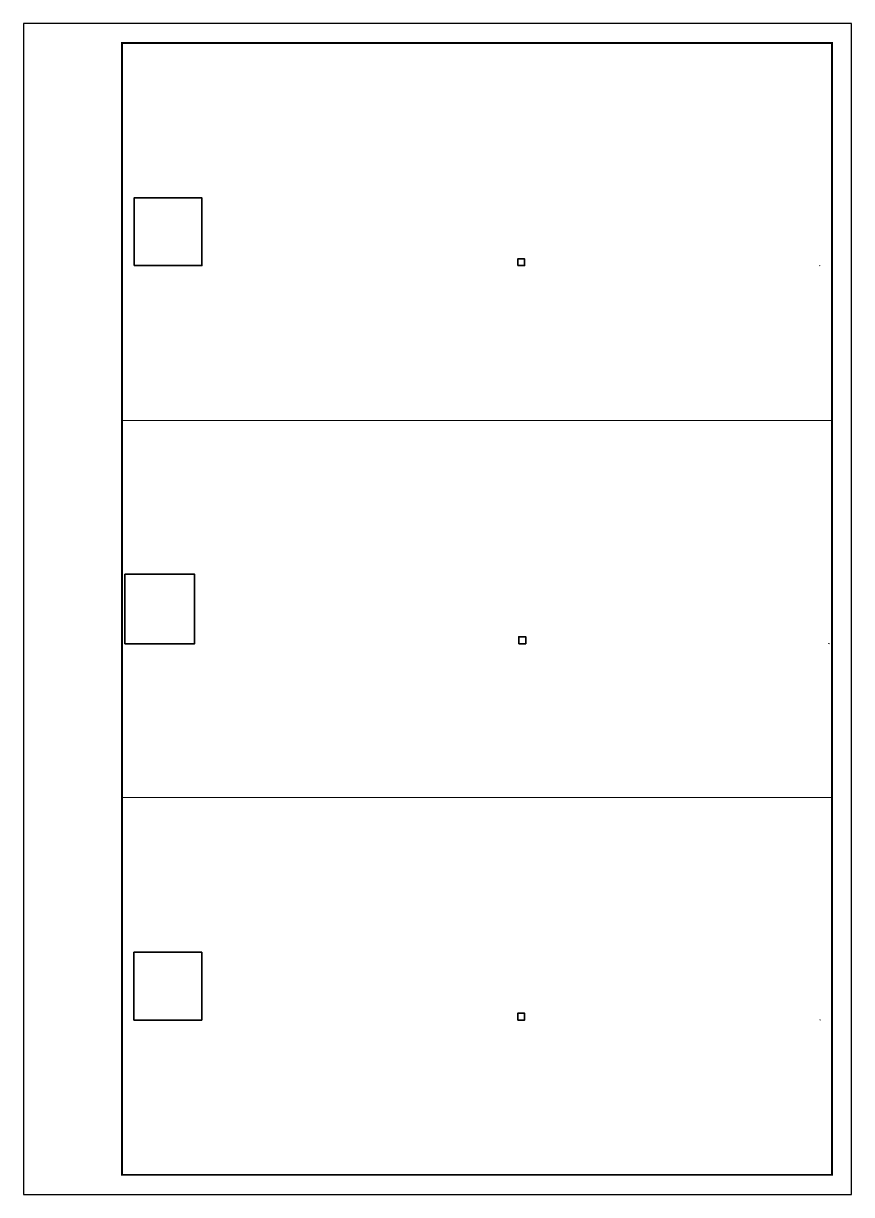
# Paper-space layout 'Layout1' of a CAD drawing. Header units: millimetres. Extents: x 14 to 224, y 13 to 310.
# The model-space entities are those that its viewports show. They can reach past a viewport. Long polylines and large blocks are cut down to what shows.
import ezdxf

# ---------------------------------------------------------------- set-up
doc = ezdxf.new("R2010")
doc.units = ezdxf.units.MM
for name, color, linetype, lineweight in [('D1-mm', 96, 'Continuous', 35), ('D2-cm', 44, 'Continuous', 35), ('D3-m', 134, 'Continuous', 35)]:
    doc.layers.add(name, color=color, linetype=linetype, lineweight=lineweight)
doc.layers.add('Formato', color=7, linetype='Continuous')

msp = doc.modelspace()

# ---------------------------------------------------------------- linework, layer by layer
at = {"layer": 'D1-mm'}
msp.add_lwpolyline([(955, 1163), (1955, 1163), (1955, 2163), (955, 2163)], close=True, dxfattribs=at)
at = {"layer": 'D2-cm'}
msp.add_lwpolyline([(6616, 1163), (6716, 1163), (6716, 1263), (6616, 1263)], close=True, dxfattribs=at)
at = {"layer": 'D3-m'}
msp.add_lwpolyline([(11072, 1163), (11073, 1163), (11073, 1164), (11072, 1164)], close=True, dxfattribs=at)

psp = doc.layouts.get("Layout1")

# ---------------------------------------------------------------- linework, layer by layer
at = {"layer": 'Formato'}
for p, q in [((224.44, 309.77), (14.44, 309.77)), ((14.44, 309.77), (14.44, 12.77)), ((224.44, 12.77), (224.44, 309.77)), ((14.44, 12.77), (224.44, 12.77))]:
    psp.add_line(p, q, dxfattribs=at)
at = {"layer": 'Formato', "const_width": 0.5}
psp.add_lwpolyline([(219.44, 17.77), (219.44, 304.77), (39.44, 304.77), (39.44, 17.77)], close=True, dxfattribs=at)

# ---------------------------------------------------------------- viewports
at = {"layer": '0'}
for center, view_height, status in [((129.44, 256.93), 5567.2655, 4), ((129.44, 161.27), 5423.1086, 3)]:
    psp.add_viewport(center=center, size=(180, 95.6667), view_center_point=(6014.08, 1662.51), view_height=view_height, status=status, dxfattribs=at)
psp.add_viewport(center=(129.44, 65.6), size=(180, 95.6667), view_center_point=(6014.05, 1662.53), view_height=5565.3133, dxfattribs=at)

doc.saveas('drawing.dxf')
